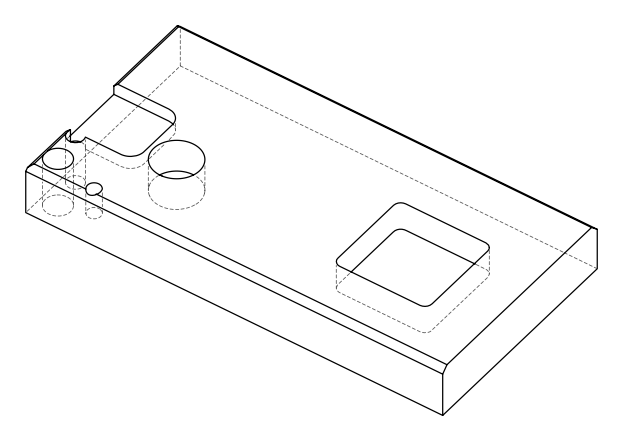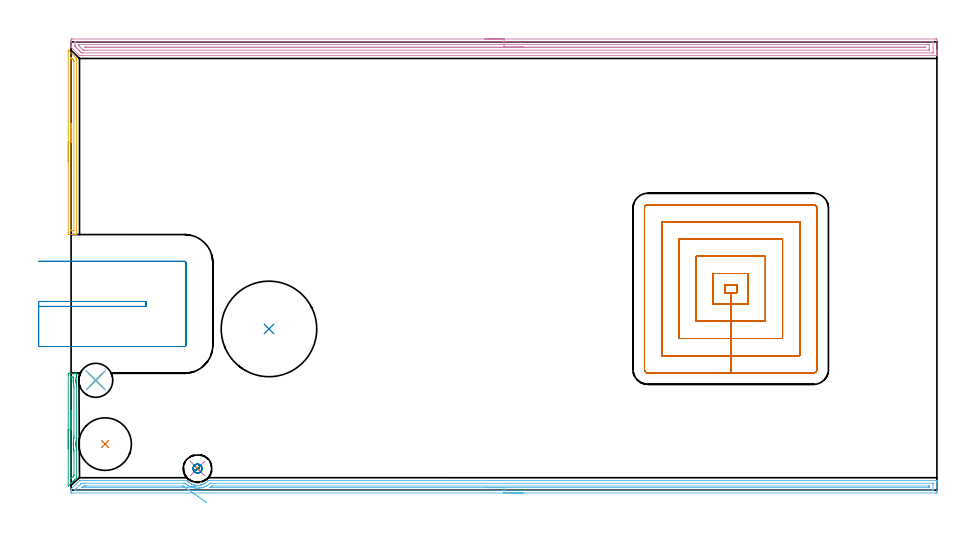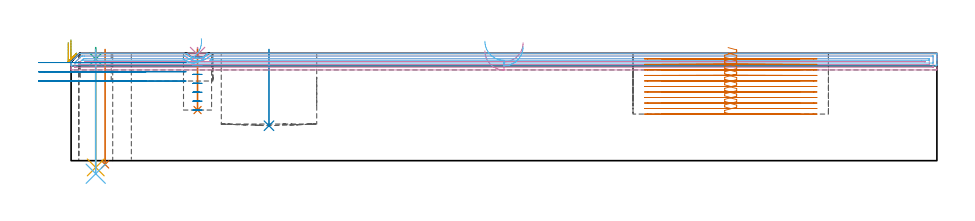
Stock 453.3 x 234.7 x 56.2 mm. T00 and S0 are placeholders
(PLAN: 14 operations, 9 tool changes, 58.3 min)
(1 INDEXABLE_INSERT_DRILL_THROUGH_HOLE_FROM_SOLID | STEP1HOLE_1 | NXT0302_026 | 0.24 min | 33342 mm3)
(2 INDEXABLE_INSERT_DRILL_BLIND_HOLE_FROM_SOLID | STEP1POCKET | NXT0302_038 | 0.16 min | 73235 mm3)
(3 SPOT_DRILL | STEP1HOLE | NXT0321_9005460120000 | 0.05 min | 182 mm3)
(4 SPOT_DRILL_1 | STEP1POCKET_1 | NXT0321_9005460120000 | 0.03 min | 1 mm3)
(5 DRILL_THROUGH_HOLE_INTO_CENTER | STEP1HOLE | NXT0301_083 | 0.25 min | 5344 mm3)
(6 DRILL_TO_ENLARGE_THROUGH_HOLE | STEP1HOLE | UGT0301_248 | 0.26 min | 8432 mm3)
(7 DRILL_BLIND_HOLE_INTO_CENTER | STEP1POCKET_1 | NXT0301_128 | 0.13 min | 3223 mm3)
(8 MILL_ROUGH_BLIND_HOLE_CONTOUR | STEP1POCKET_1 | NXT0201_013 | Spiral | 0.71 min | 1806 mm3)
(9 AREA_MILL | FG_CHAMFER_SURFACE | UGT0205_001 | 1.08 min | 619 mm3)
(10 AREA_MILL_1 | FG_CHAMFER_SURFACE_1 | UGT0205_001 | 14.63 min | 17156 mm3)
(11 AREA_MILL_2 | FG_CHAMFER_SURFACE_2 | UGT0205_001 | 1.68 min | 930 mm3)
(12 AREA_MILL_3 | FG_CHAMFER_SURFACE_3 | UGT0205_001 | 11.08 min | 9510 mm3)
(13 MILL_RECTANGULAR_POCKET | POCKET_RECTANGULAR_STRAIGHT | NXT0201_011 | Follow Part, ap 3, ae 75% | 25.77 min | 323772 mm3)
(14 MILL_SLOT | SLOT_PARTIAL_RECTANGULAR | UGT0201_006 | Follow Part, ap 7, ae 75% | 2.24 min | 75848 mm3)
(TOOL NXT0302_026 | Index. Insert Drill 27.5mm [880-D2750L32-03] | D27.5 PA176 FL83 Z2)
(TOOL NXT0302_038 | Index. Insert Drill 50mm [880-D5000L50-04] | D50 PA176 FL200 Z2)
(TOOL NXT0321_9005460120000 | NC Spot Drill, 142deg, 12mm, Carbide, Uncoated | D12 PA142 FL30 Z2)
(TOOL NXT0301_083 | Carbide Drill 11.2mm [860.1-1120-056A1-MM 2214] | D11.2 PA140 FL72 Z2)
(TOOL UGT0301_248 | Twist Drill 17.8 mm | D17.8 PA118 FL130 Z2)
(TOOL NXT0301_128 | Carbide Drill 12mm [861.1-1200-036A1-GP GC34] | D12 PA150 FL37.4 Z2)
(TOOL NXT0201_013 | ENDMILL 10mm | D10 FL30 Z4)
(TOOL UGT0205_001 | Chamfer Mill 20 x 3 x 45 deg. | D20 FL50 Z2)
(TOOL NXT0201_011 | ENDMILL 12mm [2P460-1200-NA 1630] | D12 FL38 Z6)
(TOOL UGT0201_006 | End Mill 28 mm | D28 FL25 Z2)
(OP 1 INDEXABLE_INSERT_DRILL_THROUGH_HOLE_FROM_SOLID)
G17 G21 G94 G90
T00 M6
G54
G17 G0 G90 X17.8 Y24.1 S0 M3
G43 Z66.2 H1
G94 G81 G98 Z-1.98 F250. R58.2
G80
M5
M2
(OP 2 INDEXABLE_INSERT_DRILL_BLIND_HOLE_FROM_SOLID)
G17 G21 G94 G90
T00 M6
G54
G17 G0 G90 X103.6 Y84.4 S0 M3
G43 Z66.2 H1
G94 G81 G98 Z18.3 F250. R58.2
G80
M5
M2
(OP 3 SPOT_DRILL)
G17 G21 G94 G90
T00 M6
G54
G17 G0 G90 X12.9 Y57.5 S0 M3
G43 Z66.2 H0
G94 G81 G98 Z53.2 F250. R59.2
G80
M5
M2
(OP 4 SPOT_DRILL_1)
G17 G21 G94 G90
T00 M6
G54
G17 G0 G90 X66.2 Y11.3 S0 M3
G43 Z66.2 H0
G94 G81 G98 Z55.567 F250. R59.2
G80
M5
M2
(OP 5 DRILL_THROUGH_HOLE_INTO_CENTER)
G17 G21 G94 G90
T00 M6
G54
G17 G0 G90 X12.9 Y57.5 S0 M3
G43 Z66.2 H1
G94 G73 G98 Z-3.538 F250. Q9.956 R58.2
G80
M5
M2
(OP 6 DRILL_TO_ENLARGE_THROUGH_HOLE)
G17 G21 G94 G90
T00 M6
G54
G17 G0 G90 X12.9 Y57.5 S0 M3
G43 Z66.2 H0
G94 G73 G98 Z-6.848 F250. Q15.762 R58.2
G80
M5
M2
(OP 7 DRILL_BLIND_HOLE_INTO_CENTER)
G17 G21 G94 G90
T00 M6
G54
G17 G0 G90 X66.2 Y11.3 S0 M3
G43 Z66.2 H1
G94 G81 G98 Z26.5 F250. R58.2
G80
M5
M2
(OP 8 MILL_ROUGH_BLIND_HOLE_CONTOUR)
G17 G21 G94 G90
T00 M6
G54
G17 G0 G90 X66.2 Y11.3 S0 M3
G43 Z66.2 H0
Z54.529
G94 G3 X66.403 Y13.447 R1.083 F250.
X63.892 Y11.74 R2.147
X65.76 Y8.992 R2.35
X63.892 Y11.74 R-2.35
X64.826 Y10.366 R1.175
X66.2 Y11.3 R1.175
G0 Z49.857
G3 X66.403 Y13.447 R1.083
X63.892 Y11.74 R2.147
X65.76 Y8.992 R2.35
X63.892 Y11.74 R-2.35
X64.826 Y10.366 R1.175
X66.2 Y11.3 R1.175
G0 Z45.186
G3 X66.403 Y13.447 R1.083
X63.892 Y11.74 R2.147
X65.76 Y8.992 R2.35
X63.892 Y11.74 R-2.35
X64.826 Y10.366 R1.175
X66.2 Y11.3 R1.175
G0 Z40.514
G3 X66.403 Y13.447 R1.083
X63.892 Y11.74 R2.147
X65.76 Y8.992 R2.35
X63.892 Y11.74 R-2.35
X64.826 Y10.366 R1.175
X66.2 Y11.3 R1.175
G0 Z35.843
G3 X66.403 Y13.447 R1.083
X63.892 Y11.74 R2.147
X65.76 Y8.992 R2.35
X63.892 Y11.74 R-2.35
X64.826 Y10.366 R1.175
X66.2 Y11.3 R1.175
G0 Z31.171
G3 X66.403 Y13.447 R1.083
X63.892 Y11.74 R2.147
X65.76 Y8.992 R2.35
X63.892 Y11.74 R-2.35
X64.826 Y10.366 R1.175
X66.2 Y11.3 R1.175
G0 Z26.5
G3 X66.403 Y13.447 R1.083
X63.892 Y11.74 R2.147
X65.76 Y8.992 R2.35
X63.892 Y11.74 R-2.35
X64.826 Y10.366 R1.175
X66.2 Y11.3 R1.175
G0 Z66.2
M5
M2
(OP 9 AREA_MILL)
G17 G21 G94 G90
T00 M6
G54
G17 G0 G90 X-1.5 Y21.65 S1061 M3
G43 Z66.2 H0
Z61.8
G94 G1 Y21.688 Z60.928 F250.
Y21.802 Z60.063
Y21.991 Z59.212
Y22.253 Z58.38
Y22.587 Z57.574
Y22.99 Z56.8
Y23.459 Z56.064
Y23.99 Z55.372
Y24.579 Z54.729
Y25.222 Z54.14
Y25.914 Z53.608
Y26.65 Z53.14
Y27.424 Z52.737
Y28.23 Z52.403
Y29.062 Z52.141
Y29.914 Z51.952
Y30.779 Z51.838
Y31.65 Z51.8
Y60.166
X-1.499 Y60.613 Z51.801
X-1.494 Y61.051 Z51.802
X-1.491 Y61.191 Z51.805
X-1.061 Y61.2 Z52.233
X-0.461 Z52.837
X-0.181 Z53.116
X1.581 Z54.875
X2.141 Z55.44
X2.461 Z55.76
X2.622 Y61.199 Z55.921
X2.894 Y61.19 Z56.193
X2.899 Y61.059 Z56.199
X2.894 Y60.578 Z56.194
Y60.542
X2.884 Y60.148 Z56.182
X2.848 Y59.964 Z56.142
X2.825 Y59.872 Z56.12
X2.769 Y59.654 Z56.067
X2.673 Y59.21 Z55.972
X2.596 Y58.765 Z55.896
X2.543 Y58.321 Z55.843
X2.515 Y57.876 Z55.809
X2.504 Y57.542 Z55.798
X2.506 Y57.479 Z55.799
X2.51 Y57.209 Z55.805
X2.519 Y57.048 Z55.813
X2.521 Y56.987 Z55.817
X2.555 Y56.586 Z55.855
X2.559 Y56.542 Z55.859
X2.619 Y56.098 Z55.919
X2.702 Y55.652 Z56.001
X2.755 Y55.429 Z56.053
X2.807 Y55.209 Z56.103
X2.844 Y55.068 Z56.139
X2.891 Y54.877 Z56.19
X2.893 Y54.825 Z56.191
X2.898 Y54.507 Z56.197
X2.897 Y27.2 Z56.196
X2.89 Y27.137 Z56.188
X2.86 Y26.98 Z56.155
X2.815 Y26.76 Z56.112
X2.742 Y26.353 Z56.041
X2.736 Y26.316 Z56.035
X2.675 Y25.871 Z55.972
X2.641 Y25.533 Z55.939
X2.59 Y24.983 Z55.882
X2.589 Y24.966 Z55.88
X2.571 Y24.678 Z55.866
X2.564 Y24.538 Z55.857
Y24.513 Z55.856
X2.561 Y24.432 Z55.855
X2.558 Y24.304 Z55.851
X2.553 Y24.075 Z55.847
X2.556 Y23.946 Z55.852
X2.563 Y23.649 Z55.86
X2.591 Y23.204 Z55.882
X2.593 Y23.184 Z55.884
X2.664 Y22.43 Z55.963
X2.676 Y22.315 Z55.975
X2.738 Y21.87 Z56.037
X2.818 Y21.426 Z56.115
X2.857 Y21.231 Z56.153
X2.893 Y21.039 Z56.191
X2.894 Y20.986 Z56.193
X2.898 Y20.656 Z56.198
X2.9 Y7.143 Z56.2
X2.894 Y6.505 Z56.192
X2.691 Y6.29 Z55.99
X1.762 Y5.361 Z55.06
X1.231 Y4.831 Z54.53
X0.994 Y4.592 Z54.29
X0.871 Y4.47 Z54.168
X0.372 Y3.971 Z53.671
X0.113 Y3.711 Z53.409
X-0.02 Y3.579 Z53.277
X-0.488 Y3.112 Z52.811
X-0.768 Y2.83 Z52.528
X-1.297 Y2.303 Z52.002
X-1.359 Y2.242 Z51.94
X-1.493 Y2.119 Z51.806
X-1.5 Y2.243 Z51.8
Y31.65
X-0.086 Z53.214
Y58.83
X-0.084 Y59.029 Z53.216
X-0.082 Y59.128 Z53.218
X-0.079 Y59.175 Z53.221
X-0.074 Y59.19 Z53.226
X-0.03 Y59.192 Z53.27
X0.336 Y59.199 Z53.636
X0.7 Y59.2 Z54.
X1.215 Z54.515
X1.177 Y58.83 Z54.477
X1.134 Y58.391 Z54.434
X1.105 Y57.939 Z54.405
X1.094 Y57.541 Z54.394
X1.105 Y57.048 Z54.405
X1.134 Y56.609 Z54.434
X1.178 Y56.157 Z54.478
X1.257 Y55.593 Z54.557
X1.319 Y55.266 Z54.619
X1.476 Y54.48 Z54.776
X1.483 Y53.483 Z54.783
X1.482 Y28.531 Z54.782
X1.481 Y27.741 Z54.781
X1.479 Y27.64 Z54.779
X1.473 Y27.444 Z54.773
X1.444 Y27.263 Z54.744
X1.391 Y26.941 Z54.691
X1.362 Y26.749 Z54.662
X1.281 Y26.161 Z54.581
X1.25 Y25.858 Z54.55
X1.201 Y25.35 Z54.501
X1.173 Y24.966 Z54.473
X1.152 Y24.509 Z54.452
X1.143 Y24.075 Z54.443
X1.154 Y23.616 Z54.454
X1.176 Y23.184 Z54.476
X1.219 Y22.659 Z54.519
X1.256 Y22.293 Z54.556
X1.333 Y21.653 Z54.633
X1.37 Y21.402 Z54.67
X1.428 Y21.033 Z54.728
X1.461 Y20.817 Z54.761
X1.477 Y20.707 Z54.777
X1.481 Y20.611 Z54.781
X1.482 Y20.511 Z54.782
X1.484 Y19.718 Z54.784
X1.485 Y8.034 Z54.785
X1.48 Y7.637 Z54.78
X1.479 Y7.543 Z54.779
X1.427 Y7.486 Z54.727
X1.336 Y7.39 Z54.636
X1.093 Y7.143 Z54.393
X0.009 Y6.06 Z53.309
X-0.062 Y5.992 Z53.238
X-0.075 Y5.983 Z53.225
X-0.079 Y5.982 Z53.221
X-0.081 Y6.008 Z53.219
X-0.085 Y6.155 Z53.215
X-0.086 Y13.005 Z53.214
Y31.65
Y32.522 Z53.252
Y33.387 Z53.366
Y34.238 Z53.555
Y35.07 Z53.817
Y35.876 Z54.151
Y36.65 Z54.554
Y37.386 Z55.023
Y38.078 Z55.554
Y38.721 Z56.143
Y39.311 Z56.786
Y39.842 Z57.478
Y40.31 Z58.214
Y40.713 Z58.988
Y41.047 Z59.794
Y41.309 Z60.626
Y41.498 Z61.478
Y41.612 Z62.343
Y41.65 Z63.214
G0 Z66.2
M5
M2
(OP 10 AREA_MILL_1)
G17 G21 G94 G90
T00 M6
G54
G17 G0 G90 X216.65 Y236.2 S1061 M3
G43 Z66.2 H0
Z57.5
G94 G1 X216.688 Z56.628 F250.
X216.802 Z55.764
X216.991 Z54.912
X217.253 Z54.08
X217.587 Z53.274
X217.99 Z52.5
X218.459 Z51.764
X218.99 Z51.072
X219.579 Z50.429
X220.222 Z49.84
X220.914 Z49.308
X221.65 Z48.84
X222.424 Z48.437
X223.23 Z48.103
X224.062 Z47.841
X224.914 Z47.652
X225.778 Z47.538
X226.65 Z47.5
X452.681 Y236.199 Z47.501
X453.085 Y236.197 Z47.502
X453.29 Y236.192 Z47.505
X453.3 Y235.8 Z47.897
Y230.533 Z53.161
Y229.994 Z53.703
Y229.656 Z54.04
Y229.116 Z54.58
Y228.778 Z54.917
Y228.101 Z55.598
Y227.808 Z55.891
X453.298 Y227.652 Z56.04
X453.29 Y227.502 Z56.188
X453.128 Y227.5 Z56.2
X5.086
X4.405 Y227.502 Z56.188
X4.288 Y227.612 Z56.084
X4.211 Y227.689 Z56.011
X4.192 Y227.708 Z55.992
X0.172 Y231.727 Z51.971
X0.052 Y231.85 Z51.848
X0.01 Y231.896 Z51.802
X0. Y232.188 Z51.511
Y232.49 Z51.209
Y233.167 Z50.528
Y234.383 Z49.314
Y234.922 Z48.772
Y235.53 Z48.165
X0.003 Y235.8 Z47.895
X0.01 Y236.191 Z47.504
X0.216 Y236.196 Z47.501
X0.619 Y236.2 Z47.5
X226.65
Y234.786 Z48.914
X450.894 Y234.785 Z48.915
X451.035 Y234.784 Z48.916
X451.251 Y234.779 Z48.921
X451.291 Y234.773 Z48.927
X451.295 Y234.744 Z48.956
X451.297 Y234.712 Z48.988
X451.3 Y234.524 Z49.176
X451.299 Y229.124 Z54.576
X451.296 Y229.018 Z54.682
X451.29 Y228.948 Z54.752
X451.286 Y228.921 Z54.779
X450.755 Y228.914 Z54.786
X5.979 Y228.915 Z54.785
X5.839 Y228.916 Z54.784
X5.468 Y228.921 Z54.779
X5.086 Y229.275 Z54.425
X4.697 Y229.656 Z54.044
X4.192 Y230.157 Z53.543
X3.816 Y230.533 Z53.167
X2.939 Y231.411 Z52.289
X2.406 Y231.945 Z51.755
X2.069 Y232.289 Z51.411
X2.022 Y232.34 Z51.36
X2.01 Y232.389 Z51.311
X2.006 Y232.488 Z51.212
X2.001 Y232.686 Z51.014
Y234.576 Z49.124
X2.004 Y234.682 Z49.018
X2.01 Y234.752 Z48.948
X2.014 Y234.779 Z48.921
X2.545 Y234.786 Z48.914
X226.65
Y233.372 Z50.328
X448.214 Y233.371 Z50.329
X448.903 Y233.368 Z50.332
X449.108 Y233.365 Z50.335
X449.29 Y233.349 Z50.351
X449.295 Y233.167 Z50.533
X449.299 Y232.979 Z50.721
X449.3 Y231.222 Z52.478
X449.296 Y230.533 Z53.167
X449.293 Y230.351 Z53.349
X449.283 Y230.335 Z53.365
X449.263 Y230.333 Z53.367
X449.212 Y230.33 Z53.37
X449.108 Y230.329 Z53.371
X6.873
X6.664 Y230.33 Z53.37
X6.526 Y230.333 Z53.367
X6.479 Y230.335 Z53.365
X6.459 Y230.35 Z53.35
X6.419 Y230.386 Z53.314
X6.267 Y230.533 Z53.167
X4.192 Y232.607 Z51.093
X4.055 Y232.75 Z50.95
X4.024 Y232.787 Z50.913
X4.01 Y232.807 Z50.893
X4.007 Y232.852 Z50.848
X4.003 Y232.978 Z50.722
Y233.167 Z50.533
X4.007 Y233.349 Z50.351
X4.017 Y233.365 Z50.335
X4.037 Y233.367 Z50.333
X4.088 Y233.37 Z50.33
X4.192 Y233.371 Z50.329
X226.65 Y233.372 Z50.328
Y231.957 Z51.743
X446.765
X446.983 Y231.956 Z51.744
X447.093 Y231.954 Z51.746
X447.29 Y231.948 Z51.752
X447.291 Y231.85 Z51.85
X447.29 Y231.752 Z51.948
X447.093 Y231.746 Z51.954
X446.982 Y231.744 Z51.956
X446.765 Y231.743 Z51.957
X446.427
X7.766
X7.657 Y231.744 Z51.956
X7.584 Y231.746 Z51.954
X7.529 Y231.75 Z51.95
X7.496 Y231.765 Z51.935
X7.404 Y231.853 Z51.847
X7.314 Y231.942 Z51.758
X7.31 Y231.95 Z51.75
X7.311 Y231.951 Z51.749
X7.366 Y231.954 Z51.746
X7.438 Y231.956 Z51.744
X18.348 Y231.957 Z51.743
X226.65
X227.522 Z51.781
X228.387 Z51.895
X229.238 Z52.083
X230.07 Z52.346
X230.876 Z52.68
X231.65 Z53.082
X232.386 Z53.551
X233.078 Z54.082
X233.721 Z54.672
X234.31 Z55.315
X234.842 Z56.007
X235.31 Z56.743
X235.713 Z57.516
X236.047 Z58.322
X236.309 Z59.154
X236.498 Z60.006
X236.612 Z60.871
X236.65 Z61.743
G0 Z66.2
M5
M2
(OP 11 AREA_MILL_2)
G17 G21 G94 G90
T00 M6
G54
G17 G0 G90 X-1.5 Y172.1 S1061 M3
G43 Z66.2 H0
Z61.8
G94 G1 Y172.138 Z60.928 F250.
Y172.252 Z60.063
Y172.441 Z59.212
Y172.703 Z58.38
Y173.037 Z57.574
Y173.44 Z56.8
Y173.909 Z56.064
Y174.44 Z55.372
Y175.029 Z54.729
Y175.672 Z54.139
Y176.364 Z53.608
Y177.1 Z53.14
Y177.874 Z52.737
Y178.68 Z52.403
Y179.512 Z52.141
Y180.364 Z51.952
Y181.229 Z51.838
Y182.1 Z51.8
Y230.398
X-1.496 Y230.396 Z51.804
X-1.061 Y229.963 Z52.236
X2.661 Y226.239 Z55.961
X2.688 Y226.212 Z55.988
X2.894 Y225.995 Z56.192
X2.9 Y225.347 Z56.2
Y133.949
X2.894 Y133.81 Z56.193
X2.607 Y133.8 Z55.906
X2.168 Z55.468
X1.581 Z54.875
X-0.475 Z52.823
X-1.061 Y133.802 Z52.233
X-1.293 Y133.804 Z52.002
X-1.491 Y133.81 Z51.805
X-1.494 Y133.956 Z51.802
X-1.499 Y134.395 Z51.801
X-1.5 Y134.839 Z51.8
Y182.1
X-0.086 Z53.214
Y225.251
X-0.085 Y226.142 Z53.215
X-0.084 Y226.239 Z53.216
X-0.079 Y226.495 Z53.221
X0.003 Y226.435 Z53.303
X0.208 Y226.239 Z53.508
X0.7 Y225.748 Z54.
X1.095 Y225.347 Z54.395
X1.479 Y224.944 Z54.779
X1.484 Y224.553 Z54.784
X1.485 Y224.455 Z54.785
Y135.979
X1.484 Y135.88 Z54.784
X1.481 Y135.831 Z54.781
X1.48 Y135.814 Z54.78
X1.446 Y135.81 Z54.746
X1.071 Y135.802 Z54.371
X0.7 Y135.801 Z54.
X0.189 Y135.803 Z53.489
X0.004 Y135.81 Z53.304
X-0.079 Y135.826 Z53.221
X-0.084 Y136.08 Z53.216
X-0.085 Y136.178 Z53.215
X-0.086 Y182.1 Z53.214
Y182.972 Z53.252
Y183.837 Z53.366
Y184.688 Z53.555
Y185.52 Z53.817
Y186.326 Z54.151
Y187.1 Z54.554
Y187.836 Z55.023
Y188.528 Z55.554
Y189.171 Z56.143
Y189.761 Z56.786
Y190.292 Z57.478
Y190.76 Z58.214
Y191.163 Z58.988
Y191.497 Z59.794
Y191.759 Z60.626
Y191.948 Z61.478
Y192.062 Z62.343
Y192.1 Z63.214
G0 Z66.2
M5
M2
(OP 12 AREA_MILL_3)
G17 G21 G94 G90
T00 M6
G54
G17 G0 G90 X236.65 Y-1.5 S1061 M3
G43 Z66.2 H0
Z59.7
G94 G1 X236.612 Z58.828 F250.
X236.498 Z57.964
X236.309 Z57.112
X236.047 Z56.28
X235.713 Z55.474
X235.31 Z54.7
X234.842 Z53.964
X234.31 Z53.272
X233.721 Z52.629
X233.078 Z52.04
X232.386 Z51.509
X231.65 Z51.04
X230.876 Z50.637
X230.07 Z50.303
X229.238 Z50.041
X228.386 Z49.852
X227.522 Z49.738
X226.65 Z49.7
X0.462 Y-1.499 Z49.701
X0.172 Y-1.496 Z49.704
X0.002 Y-1.491 Z49.705
X0. Y-1.264 Z49.932
Y-0.922 Z50.274
Y-0.235 Z50.964
Y0.414 Z51.614
X0.001 Y0.518 Z51.717
X0.01 Y0.6 Z51.796
X0.085 Y0.686 Z51.884
X4.28 Y4.88 Z56.078
X4.405 Y4.998 Z56.188
X5.086 Y5. Z56.2
X60.477
X60.628 Y4.997 Z56.189
X60.7 Y4.933 Z56.129
X60.765 Y4.867 Z56.061
X60.924 Y4.701 Z55.899
X61.006 Y4.616 Z55.814
X61.211 Y4.422 Z55.619
X61.37 Y4.271 Z55.466
X61.44 Y4.204 Z55.401
X61.521 Y4.135 Z55.334
X61.534 Y4.125 Z55.324
X61.67 Y4.024 Z55.223
X61.921 Y3.837 Z55.035
X62.333 Y3.561 Z54.757
X62.873 Y3.251 Z54.449
X62.906 Y3.234 Z54.433
X63.047 Y3.164 Z54.363
X63.226 Y3.085 Z54.282
X63.566 Y2.95 Z54.15
X63.67 Y2.909 Z54.109
X64.051 Y2.784 Z53.979
X64.119 Y2.76 Z53.956
X64.408 Y2.685 Z53.881
X64.497 Y2.663 Z53.857
X64.564 Y2.644 Z53.842
X64.578 Y2.641 Z53.84
X65.012 Y2.557 Z53.754
X65.396 Y2.505 Z53.704
X65.458 Y2.497 Z53.695
X65.57 Y2.489 Z53.683
X65.746 Y2.474 Z53.67
X65.748 Y2.473
X65.905 Y2.461 Z53.656
X66.016 Y2.458 Z53.65
X66.107 Y2.46 Z53.648
X66.179 Y2.458 Z53.651
X66.236 Y2.459
X66.407 Z53.657
X66.753 Y2.479 Z53.677
X66.76 Z53.678
X66.798 Y2.481 Z53.68
X67.245 Y2.535 Z53.731
X67.624 Y2.603 Z53.796
X67.691 Y2.613 Z53.809
X67.885 Y2.659 Z53.857
X68.071 Y2.706 Z53.9
X68.139 Y2.722 Z53.917
X68.584 Y2.856 Z54.054
X68.796 Y2.937 Z54.136
X68.964 Y3.004 Z54.198
X69.033 Y3.03 Z54.226
X69.237 Y3.119 Z54.318
X69.477 Y3.225 Z54.423
X69.529 Y3.251 Z54.449
X69.858 Y3.439 Z54.634
X69.954 Y3.493 Z54.69
X70.37 Y3.757 Z54.954
X70.463 Y3.828 Z55.024
X70.602 Y3.932 Z55.13
X70.777 Y4.063 Z55.263
X70.871 Y4.135 Z55.334
X71.263 Y4.479 Z55.679
X71.637 Y4.859 Z56.059
X71.701 Y4.928 Z56.127
X71.765 Y4.993 Z56.192
X72.091 Y5. Z56.2
X453.128
X453.29 Y4.997 Z56.188
X453.293 Y4.951 Z56.142
X453.3 Y4.554 Z55.754
Y4.217 Z55.417
Y3.531 Z54.726
Y2.298 Z53.495
Y1.753 Z52.947
Y1.133 Z52.329
Y-0.648 Z50.549
X453.298 Y-0.922 Z50.275
X453.292 Y-1.491 Z49.706
X453.255 Y-1.494 Z49.704
X452.681 Y-1.5 Z49.7
X226.65
Y-0.086 Z51.114
X2.351 Y-0.085 Z51.115
X2.241 Y-0.083 Z51.117
X2.029 Y-0.079 Z51.121
X2.01 Y-0.031 Z51.169
X2.024 Y0.162 Z51.362
X2.116 Y0.258 Z51.458
X2.406 Y0.555 Z51.755
X5.086 Y3.235 Z54.435
X5.236 Y3.381 Z54.581
X5.393 Y3.531 Z54.731
X5.93 Y3.58 Z54.78
X5.979 Y3.582 Z54.782
X6.818 Y3.586 Z54.786
X6.873
X58.69 Y3.585 Z54.785
X59.534 Y3.581 Z54.781
X59.583 Y3.579 Z54.779
X59.643 Y3.531 Z54.731
X59.875 Y3.333 Z54.533
X60.098 Y3.151 Z54.351
X60.477 Y2.862 Z54.062
X60.559 Y2.805 Z54.005
X60.811 Y2.641 Z53.841
X61.37 Y2.3 Z53.5
X61.623 Y2.155 Z53.355
X62.094 Y1.919 Z53.119
X62.264 Y1.844 Z53.044
X62.291 Y1.833 Z53.033
X62.313 Y1.824 Z53.024
X62.509 Y1.75 Z52.95
X63.157 Y1.523 Z52.723
X63.484 Y1.424 Z52.624
X64.051 Y1.283 Z52.483
X64.628 Y1.174 Z52.374
X64.799 Y1.148 Z52.348
X64.944 Y1.131 Z52.331
X65.632 Y1.064 Z52.264
X65.837 Y1.052 Z52.252
X66.536 Y1.054 Z52.254
X66.731 Y1.064 Z52.264
X67.066 Y1.086 Z52.286
X67.363 Y1.12 Z52.32
X67.624 Y1.152 Z52.352
X68.136 Y1.239 Z52.439
X68.518 Y1.324 Z52.524
X68.861 Y1.408 Z52.608
X69.411 Y1.575 Z52.775
X69.541 Y1.621 Z52.821
X69.887 Y1.75 Z52.95
X70.232 Y1.894 Z53.094
X70.304 Y1.926 Z53.126
X70.787 Y2.16 Z53.36
X71.198 Y2.392 Z53.592
X71.353 Y2.486 Z53.686
X71.595 Y2.641 Z53.841
X71.888 Y2.843 Z54.043
X72.091 Y2.993 Z54.193
X72.395 Y3.229 Z54.429
X72.759 Y3.531 Z54.731
X72.808 Y3.57 Z54.77
X72.876 Y3.579 Z54.779
X72.932 Y3.583 Z54.783
X72.985 Y3.585 Z54.785
X73.823 Y3.586 Z54.786
X450.949 Y3.585 Z54.785
X451.059 Y3.583 Z54.783
X451.275 Y3.579 Z54.779
X451.291 Y3.569 Z54.769
X451.294 Y3.557 Z54.757
X451.297 Y3.531 Z54.731
X451.3 Y3.127 Z54.327
X451.299 Y0.457 Z51.657
X451.292 Y-0.031 Z51.169
X451.29 Y-0.075 Z51.125
X451.114 Y-0.081 Z51.119
X451.004 Y-0.085 Z51.115
X450.949 Y-0.086 Z51.114
X450.894
X226.65
Y1.328 Z52.528
X73.194 Y1.329 Z52.529
X72.985 Y1.33 Z52.53
X72.623 Y1.335 Z52.535
X72.841 Y1.514 Z52.714
X73.178 Y1.75 Z52.95
X73.584 Y2.043 Z53.243
X73.696 Y2.12 Z53.32
X73.776 Y2.165 Z53.365
X73.878 Y2.167 Z53.367
X74.349 Y2.171 Z53.371
X448.685
X449.108 Y2.17 Z53.37
X449.248 Y2.168 Z53.368
X449.29 Y2.165 Z53.365
X449.295 Y2.069 Z53.269
X449.299 Y1.942 Z53.142
X449.3 Y1.75 Z52.95
X449.299 Y1.559 Z52.759
X449.29 Y1.367 Z52.567
X449.284 Y1.335 Z52.535
X449.265 Y1.332 Z52.532
X449.213 Y1.329 Z52.529
X445.169
X226.65 Y1.328 Z52.528
X225.778 Z52.567
X224.914 Z52.68
X224.062 Z52.869
X223.23 Z53.132
X222.424 Z53.465
X221.65 Z53.868
X220.914 Z54.337
X220.222 Z54.868
X219.579 Z55.457
X218.99 Z56.101
X218.458 Z56.793
X217.99 Z57.528
X217.587 Z58.302
X217.253 Z59.108
X216.991 Z59.94
X216.802 Z60.792
X216.688 Z61.657
X216.65 Z62.528
G0 Z66.2
X68.178 Y2.592
Z63.903
G1 X68.268 Y2.605 Z63.035
X68.283 Y2.608 Z62.163
X68.223 Y2.599 Z61.293
X68.088 Y2.578 Z60.431
X67.879 Y2.547 Z59.585
X67.599 Y2.504 Z58.76
X67.248 Y2.451 Z57.963
X66.83 Y2.388 Z57.2
X66.347 Y2.315 Z56.476
X65.805 Y2.233 Z55.798
X65.205 Y2.142 Z55.171
X64.554 Y2.044 Z54.599
X63.857 Y1.938 Z54.086
X63.117 Y1.827 Z53.636
X62.342 Y1.709 Z53.254
X61.537 Y1.588 Z52.941
X60.707 Y1.462 Z52.701
X59.861 Y1.334 Z52.534
X59.852 Y1.333 Z52.533
X59.81 Y1.33 Z52.53
X59.766 Y1.329 Z52.529
X59.73
X5.79
X5.71 Y1.331 Z52.531
X5.658 Y1.335 Z52.535
X5.648 Y1.337 Z52.537
X5.668 Y1.359 Z52.559
X5.843 Y1.541 Z52.741
X6.05 Y1.75 Z52.95
X6.466 Y2.155 Z53.355
X6.873 Y2.164 Z53.364
X7.346 Y2.169 Z53.369
X7.766 Y2.171 Z53.371
X8.237
X58.268
X58.479 Y2.169 Z53.369
X58.584 Y2.167 Z53.367
X58.633 Y2.164 Z53.364
X58.69 Y2.128 Z53.328
X59.232 Y1.75 Z52.95
X59.861 Y1.334 Z52.534
X60.492 Y0.887 Z52.131
X61.15 Y0.421 Z51.797
X61.829 Y-0.059 Z51.534
X62.524 Y-0.552 Z51.345
X63.229 Y-1.052 Z51.231
X63.941 Y-1.555 Z51.192
X64.652 Y-2.059 Z51.23
X65.358 Y-2.559 Z51.343
X66.053 Y-3.051 Z51.532
X66.732 Y-3.532 Z51.794
X67.39 Y-3.998 Z52.127
X68.021 Y-4.445 Z52.53
X68.622 Y-4.871 Z52.998
X69.187 Y-5.271 Z53.529
X69.712 Y-5.643 Z54.118
X70.193 Y-5.984 Z54.761
X70.627 Y-6.291 Z55.453
X71.01 Y-6.562 Z56.188
G0 Z66.2
M5
M2
(OP 13 MILL_RECTANGULAR_POCKET)
G17 G21 G94 G90
T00 M6
G54
G17 G0 G90 X343.964 Y103.4 S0 M3
G43 Z66.202 H1
Z59.202
G94 G1 X348.5 Z57.986 F250.
Y107.4 Z56.914
X342.2 Z55.226
Y103.4 Z54.155
X345.35 Z53.311
X348.5 F500.
Y107.4
X342.2
Y103.4
X345.35
Y97.4
X354.5
Y113.4
X336.2
Y97.4
X345.35
Y88.4
X363.5
Y122.4
X327.2
Y88.4
X345.35
Y79.4
X372.5
Y131.4
X318.2
Y79.4
X345.35
Y70.4
X381.5
Y140.4
X309.2
Y70.4
X345.35
Y61.4
X388.8
G3 X390.5 Y63.1 R1.7
G1 Y147.7
G3 X388.8 Y149.4 R1.7
G1 X301.9
G3 X300.2 Y147.7 R1.7
G1 Y63.1
G3 X301.9 Y61.4 R1.7
G1 X345.35
X346.35
G0 X343.964 Y103.4 Z56.311
G1 X348.5 Z55.095 F250.
Y107.4 Z54.023
X342.2 Z52.335
Y103.4 Z51.264
X345.35 Z50.419
X348.5 F500.
Y107.4
X342.2
Y103.4
X345.35
Y97.4
X354.5
Y113.4
X336.2
Y97.4
X345.35
Y88.4
X363.5
Y122.4
X327.2
Y88.4
X345.35
Y79.4
X372.5
Y131.4
X318.2
Y79.4
X345.35
Y70.4
X381.5
Y140.4
X309.2
Y70.4
X345.35
Y61.4
X388.8
G3 X390.5 Y63.1 R1.7
G1 Y147.7
G3 X388.8 Y149.4 R1.7
G1 X301.9
G3 X300.2 Y147.7 R1.7
G1 Y63.1
G3 X301.9 Y61.4 R1.7
G1 X345.35
X346.35
G0 X343.964 Y103.4 Z53.419
G1 X348.5 Z52.204 F250.
Y107.4 Z51.132
X342.2 Z49.444
Y103.4 Z48.372
X345.35 Z47.528
X348.5 F500.
Y107.4
X342.2
Y103.4
X345.35
Y97.4
X354.5
Y113.4
X336.2
Y97.4
X345.35
Y88.4
X363.5
Y122.4
X327.2
Y88.4
X345.35
Y79.4
X372.5
Y131.4
X318.2
Y79.4
X345.35
Y70.4
X381.5
Y140.4
X309.2
Y70.4
X345.35
Y61.4
X388.8
G3 X390.5 Y63.1 R1.7
G1 Y147.7
G3 X388.8 Y149.4 R1.7
G1 X301.9
G3 X300.2 Y147.7 R1.7
G1 Y63.1
G3 X301.9 Y61.4 R1.7
G1 X345.35
X346.35
G0 X343.964 Y103.4 Z50.528
G1 X348.5 Z49.313 F250.
Y107.4 Z48.241
X342.2 Z46.553
Y103.4 Z45.481
X345.35 Z44.637
X348.5 F500.
Y107.4
X342.2
Y103.4
X345.35
Y97.4
X354.5
Y113.4
X336.2
Y97.4
X345.35
Y88.4
X363.5
Y122.4
X327.2
Y88.4
X345.35
Y79.4
X372.5
Y131.4
X318.2
Y79.4
X345.35
Y70.4
X381.5
Y140.4
X309.2
Y70.4
X345.35
Y61.4
X388.8
G3 X390.5 Y63.1 R1.7
G1 Y147.7
G3 X388.8 Y149.4 R1.7
G1 X301.9
G3 X300.2 Y147.7 R1.7
G1 Y63.1
G3 X301.9 Y61.4 R1.7
G1 X345.35
X346.35
G0 X343.964 Y103.4 Z47.637
G1 X348.5 Z46.422 F250.
Y107.4 Z45.35
X342.2 Z43.662
Y103.4 Z42.59
X345.35 Z41.746
X348.5 F500.
Y107.4
X342.2
Y103.4
X345.35
Y97.4
X354.5
Y113.4
X336.2
Y97.4
X345.35
Y88.4
X363.5
Y122.4
X327.2
Y88.4
X345.35
Y79.4
X372.5
Y131.4
X318.2
Y79.4
X345.35
Y70.4
X381.5
Y140.4
X309.2
Y70.4
X345.35
Y61.4
X388.8
G3 X390.5 Y63.1 R1.7
G1 Y147.7
G3 X388.8 Y149.4 R1.7
G1 X301.9
G3 X300.2 Y147.7 R1.7
G1 Y63.1
G3 X301.9 Y61.4 R1.7
G1 X345.35
X346.35
G0 X343.964 Y103.4 Z44.746
G1 X348.5 Z43.531 F250.
Y107.4 Z42.459
X342.2 Z40.771
Y103.4 Z39.699
X345.35 Z38.855
X348.5 F500.
Y107.4
X342.2
Y103.4
X345.35
Y97.4
X354.5
Y113.4
X336.2
Y97.4
X345.35
Y88.4
X363.5
Y122.4
X327.2
Y88.4
X345.35
Y79.4
X372.5
Y131.4
X318.2
Y79.4
X345.35
Y70.4
X381.5
Y140.4
X309.2
Y70.4
X345.35
Y61.4
X388.8
G3 X390.5 Y63.1 R1.7
G1 Y147.7
G3 X388.8 Y149.4 R1.7
G1 X301.9
G3 X300.2 Y147.7 R1.7
G1 Y63.1
G3 X301.9 Y61.4 R1.7
G1 X345.35
X346.35
G0 X343.964 Y103.4 Z41.855
G1 X348.5 Z40.64 F250.
Y107.4 Z39.568
X342.2 Z37.88
Y103.4 Z36.808
X345.35 Z35.964
X348.5 F500.
Y107.4
X342.2
Y103.4
X345.35
Y97.4
X354.5
Y113.4
X336.2
Y97.4
X345.35
Y88.4
X363.5
Y122.4
X327.2
Y88.4
X345.35
Y79.4
X372.5
Y131.4
X318.2
Y79.4
X345.35
Y70.4
X381.5
Y140.4
X309.2
Y70.4
X345.35
Y61.4
X388.8
G3 X390.5 Y63.1 R1.7
G1 Y147.7
G3 X388.8 Y149.4 R1.7
G1 X301.9
G3 X300.2 Y147.7 R1.7
G1 Y63.1
G3 X301.9 Y61.4 R1.7
G1 X345.35
X346.35
G0 X343.964 Y103.4 Z38.964
G1 X348.5 Z37.749 F250.
Y107.4 Z36.677
X342.2 Z34.989
Y103.4 Z33.917
X345.35 Z33.073
X348.5 F500.
Y107.4
X342.2
Y103.4
X345.35
Y97.4
X354.5
Y113.4
X336.2
Y97.4
X345.35
Y88.4
X363.5
Y122.4
X327.2
Y88.4
X345.35
Y79.4
X372.5
Y131.4
X318.2
Y79.4
X345.35
Y70.4
X381.5
Y140.4
X309.2
Y70.4
X345.35
Y61.4
X388.8
G3 X390.5 Y63.1 R1.7
G1 Y147.7
G3 X388.8 Y149.4 R1.7
G1 X301.9
G3 X300.2 Y147.7 R1.7
G1 Y63.1
G3 X301.9 Y61.4 R1.7
G1 X345.35
X346.35
G0 X343.964 Y103.4 Z36.073
G1 X348.5 Z34.858 F250.
Y107.4 Z33.786
X342.2 Z32.098
Y103.4 Z31.026
X345.35 Z30.182
X348.5 F500.
Y107.4
X342.2
Y103.4
X345.35
Y97.4
X354.5
Y113.4
X336.2
Y97.4
X345.35
Y88.4
X363.5
Y122.4
X327.2
Y88.4
X345.35
Y79.4
X372.5
Y131.4
X318.2
Y79.4
X345.35
Y70.4
X381.5
Y140.4
X309.2
Y70.4
X345.35
Y61.4
X388.8
G3 X390.5 Y63.1 R1.7
G1 Y147.7
G3 X388.8 Y149.4 R1.7
G1 X301.9
G3 X300.2 Y147.7 R1.7
G1 Y63.1
G3 X301.9 Y61.4 R1.7
G1 X345.35
X346.35
G0 X343.964 Y103.4 Z33.182
G1 X348.5 Z31.967 F250.
Y107.4 Z30.895
X342.2 Z29.207
Y103.4 Z28.135
X345.35 Z27.291
X348.5 F500.
Y107.4
X342.2
Y103.4
X345.35
Y97.4
X354.5
Y113.4
X336.2
Y97.4
X345.35
Y88.4
X363.5
Y122.4
X327.2
Y88.4
X345.35
Y79.4
X372.5
Y131.4
X318.2
Y79.4
X345.35
Y70.4
X381.5
Y140.4
X309.2
Y70.4
X345.35
Y61.4
X388.8
G3 X390.5 Y63.1 R1.7
G1 Y147.7
G3 X388.8 Y149.4 R1.7
G1 X301.9
G3 X300.2 Y147.7 R1.7
G1 Y63.1
G3 X301.9 Y61.4 R1.7
G1 X345.35
X346.35
G0 X343.964 Y103.4 Z30.291
G1 X348.5 Z29.076 F250.
Y107.4 Z28.004
X342.2 Z26.316
Y103.4 Z25.244
X345.35 Z24.4
X348.5 F500.
Y107.4
X342.2
Y103.4
X345.35
Y97.4
X354.5
Y113.4
X336.2
Y97.4
X345.35
Y88.4
X363.5
Y122.4
X327.2
Y88.4
X345.35
Y79.4
X372.5
Y131.4
X318.2
Y79.4
X345.35
Y70.4
X381.5
Y140.4
X309.2
Y70.4
X345.35
Y61.4
X388.8
G3 X390.5 Y63.1 R1.7
G1 Y147.7
G3 X388.8 Y149.4 R1.7
G1 X301.9
G3 X300.2 Y147.7 R1.7
G1 Y63.1
G3 X301.9 Y61.4 R1.7
G1 X345.35
X346.35
G0 Z66.202
M5
M2
(OP 14 MILL_SLOT)
G17 G21 G94 G90
T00 M6
G54
G17 G0 G90 X-17. Y96.2 S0 M3
G43 Z66.202 H0
Z51.368
G94 G1 X-14. F250.
X39.2 F500.
Y98.8
X-14.
X-17. F250.
Y75.2
X-14.
X59.4 F500.
G3 X60.2 Y76. R0.8
G1 Y119.
G3 X59.4 Y119.8 R0.8
G1 X-14.
X-17. F250.
G0 Y96.2 Z46.534
G1 X-14.
X39.2 F500.
Y98.8
X-14.
X-17. F250.
Y75.2
X-14.
X59.4 F500.
G3 X60.2 Y76. R0.8
G1 Y119.
G3 X59.4 Y119.8 R0.8
G1 X-14.
X-17. F250.
G0 Y96.2 Z41.7
G1 X-14.
X39.2 F500.
Y98.8
X-14.
X-17. F250.
Y75.2
X-14.
X59.4 F500.
G3 X60.2 Y76. R0.8
G1 Y119.
G3 X59.4 Y119.8 R0.8
G1 X-14.
X-17. F250.
G0 Z66.202
M5
M2
